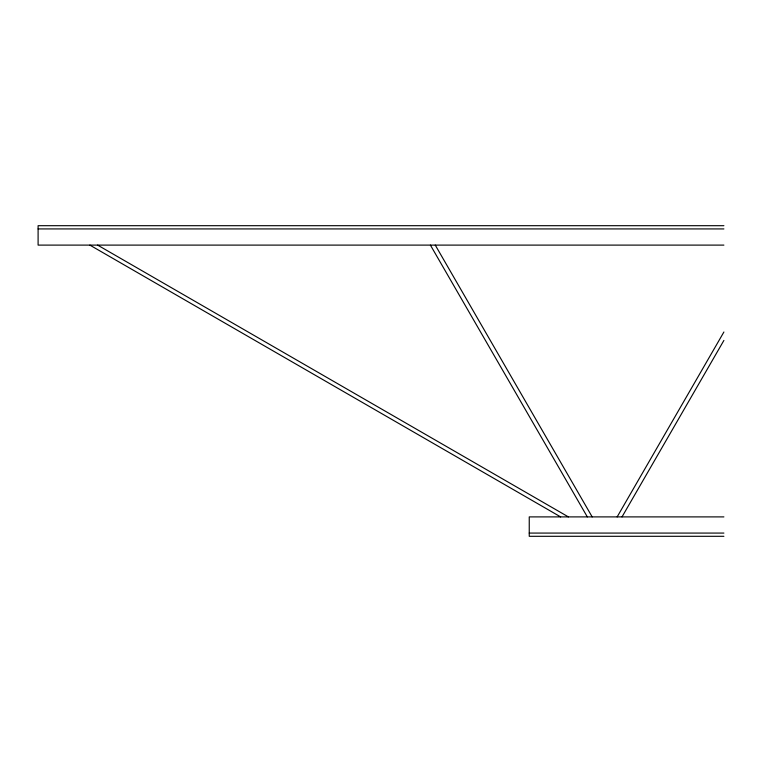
<?xml version="1.0" encoding="UTF-8"?>
<svg xmlns="http://www.w3.org/2000/svg" width="762" height="762" viewBox="0 0 762 762"><rect width="100%" height="100%" fill="white"/><g stroke="black" fill="none" stroke-linecap="round" stroke-linejoin="round"><path stroke-width="1.14" d="M617.153 516.893L723.9 332.003M622.011 516.893L723.9 340.414M723.9 225.695L38.1 225.695L38.1 245.107L723.9 245.107M38.1 228.924L723.9 228.924M723.9 516.893L529.247 516.893L529.247 536.305L723.9 536.305M529.247 533.076L723.9 533.076M97.631 245.107L568.395 516.893M89.868 245.107L560.622 516.893M435.264 245.107L592.179 516.893M430.406 245.107L587.331 516.893"/></g></svg>
